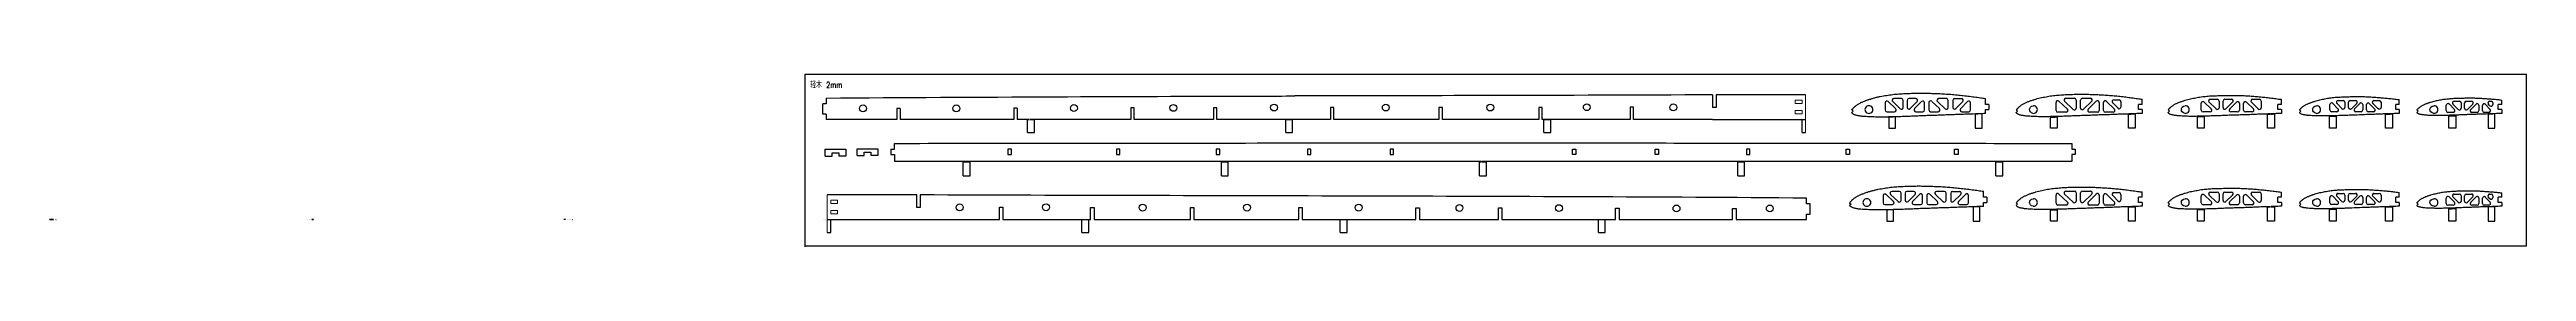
# Paper-space layout 'SW_Model_1' of a CAD drawing. Header units: millimetres. Extents: x -439 to 1000, y -1 to 100.
import ezdxf

# ---------------------------------------------------------------- set-up
doc = ezdxf.new("R2010")
doc.units = ezdxf.units.MM
doc.layers.add('SLD-0', color=7, linetype='Continuous')
doc.styles.add('SLDTEXTSTYLE0', font='TXT', dxfattribs={"width": 0.7, "bigfont": 'bigfont'})

# ---------------------------------------------------------------- blocks, each defined once
blk = doc.blocks.new('tail_第四块翼肋')
at = {"color": 7, "linetype": 'Continuous', "lineweight": 25}
for p, q in [((19.5, 14.5), (22.4, 11.4)), ((24.6, 11.5), (21.7, 14.6)), ((22.5, 16.2), (25.4, 16.2)), ((26.4, 15.2), (26.4, 12.2)), ((28.5, 12.2), (28.5, 15.2)), ((29.5, 16.2), (32.6, 16.2)), ((33.3, 14.5), (30.2, 11.4)), ((32, 11.4), (35.1, 14.5)), ((40.6, 14.5), (43.7, 11.4)), ((45.7, 11.4), (42.6, 14.5)), ((43.3, 16.2), (46.4, 16.2)), ((47.4, 15.2), (47.4, 12.2)), ((58, 13.9), (58, 16.7)), ((0, 10.7), (0.8, 9.9)), ((0.8, 9.9), (0, 9.2)), ((17.4, 0), (17.4, 6.9)), ((17.4, 6.9), (17.6, 6.9)), ((17.6, 6.9), (17.6, 7.2)), ((17.7, 10.7), (17.7, 13.8)), ((17.8, 7.2), (17.8, 7)), ((17.8, 7), (18.8, 7)), ((21.7, 9.7), (18.7, 9.7)), ((18.8, 7), (18.8, 7.2)), ((19, 7.3), (19, 7)), ((19, 7), (20, 7)), ((20, 7), (20, 7.3)), ((20.2, 7.3), (20.2, 7)), ((20.2, 7), (21.2, 7)), ((21.2, 7), (21.2, 7.3)), ((21.4, 7.3), (21.4, 0)), ((35.8, 9.7), (32.7, 9.7)), ((36.8, 13.8), (36.8, 10.7)), ((38.9, 10.7), (38.9, 13.8)), ((43, 9.7), (39.9, 9.7)), ((50.1, 0), (50.1, 8.3)), ((50.1, 8.3), (50.3, 8.3)), ((50.3, 8.3), (50.3, 8.4)), ((50.5, 8.4), (50.5, 8.3)), ((50.5, 8.3), (51.5, 8.3)), ((51.5, 8.3), (51.5, 8.4)), ((51.7, 8.4), (51.7, 8.3)), ((51.7, 8.3), (52.7, 8.3)), ((52.7, 8.3), (52.7, 8.5)), ((52.9, 8.5), (52.9, 8.4)), ((52.9, 8.4), (53.9, 8.4)), ((53.9, 8.4), (53.9, 8.5)), ((54.1, 8.5), (54.1, 0)), ((58, 13.9), (56, 13.9)), ((56, 10.9), (56, 13.9)), ((58, 10.9), (56, 10.9)), ((58, 10.9), (58, 8.7)), ((21.4, 0), (17.4, 0)), ((54.1, 0), (50.1, 0))]:
    blk.add_line(p, q, dxfattribs=at)
for centre, radius, start, end in [((18.7, 13.8), 1, 43.8767, 180), ((22.5, 15.2), 1, 90, 223.8767), ((25.4, 15.2), 1, 0, 90), ((29.5, 15.2), 1, 90, 180), ((32.6, 15.2), 1, 315, 90), ((35.8, 13.8), 1, 360, 135), ((39.9, 13.8), 1, 45, 180), ((43.3, 15.2), 1, 90, 225), ((46.4, 15.2), 1, 360, 90), ((10.1, 10.9), 2.2, 266.8637, 93.1363), ((18.7, 10.7), 1, 180, 270), ((21.7, 10.7), 1, 270, 43.8767), ((25.4, 12.2), 1, 223.8767, 0), ((29.5, 12.2), 1, 180, 315), ((32.7, 10.7), 1, 135, 270), ((35.8, 10.7), 1, 270, 0), ((39.9, 10.7), 1, 180, 270), ((43, 10.7), 1, 270, 45), ((46.4, 12.2), 1, 225, 0)]:
    blk.add_arc(centre, radius, start, end, dxfattribs=at)
for points, knots in [([(0, 10.7), (0.1, 10.7), (0.2, 10.9), (0.4, 11.1), (0.6, 11.4), (0.9, 11.7), (1.2, 11.9), (1.4, 12.2), (1.8, 12.5), (2.3, 12.9), (2.9, 13.3), (3.6, 13.7), (4.2, 14), (4.9, 14.3), (5.6, 14.6), (6.3, 14.9), (7, 15.1), (7.7, 15.4), (8.4, 15.6), (9.3, 15.9), (10.5, 16.3), (11.9, 16.6), (13.4, 16.9), (14.8, 17.2), (16.3, 17.5), (17.7, 17.7), (19.7, 18), (22.2, 18.2), (25.1, 18.3), (28.1, 18.4), (31.1, 18.5), (34, 18.5), (37, 18.5), (40, 18.4), (42.9, 18.2), (45.9, 18), (48.8, 17.7), (51.8, 17.5), (54.7, 17.1), (56.8, 16.9), (57.9, 16.7), (58, 16.7)], [0.4977977, 0.4977977, 0.4977977, 0.4977977, 0.4988977, 0.5008465, 0.5027953, 0.5047441, 0.506693, 0.5086418, 0.5105906, 0.5144882, 0.5183859, 0.5222835, 0.5261812, 0.5300788, 0.5339764, 0.5378741, 0.5417717, 0.5456693, 0.549567, 0.5534646, 0.5612599, 0.5690552, 0.5768504, 0.5846457, 0.592441, 0.6002363, 0.6080316, 0.6236221, 0.6392127, 0.6548032, 0.6703938, 0.6859843, 0.7015749, 0.7171654, 0.732756, 0.7483465, 0.7639371, 0.7795276, 0.7951182, 0.8107087, 0.8124831, 0.8124831, 0.8124831, 0.8124831]), ([(17.6, 7.2), (17.4, 7.2), (16.7, 7.2), (15.6, 7.2), (14.1, 7.2), (12.6, 7.2), (11.1, 7.2), (9.6, 7.2), (8.1, 7.3), (6.7, 7.4), (5.4, 7.5), (4.4, 7.6), (3.7, 7.7), (3, 7.8), (2.3, 7.9), (1.5, 8.1), (1, 8.3), (0.5, 8.6), (0.3, 8.9), (0.1, 9.1), (0, 9.2), (0, 9.2)], [0.39475681, 0.39475681, 0.39475681, 0.39475681, 0.39755909, 0.40535437, 0.41314965, 0.42094492, 0.4287402, 0.43653547, 0.44433075, 0.45212603, 0.4599213, 0.46381894, 0.46771658, 0.47161422, 0.47551186, 0.47940949, 0.48330713, 0.48525595, 0.48720477, 0.48915359, 0.48940849, 0.48940849, 0.48940849, 0.48940849]), ([(9.9, 8.7), (8.4, 8.7), (7.7, 10.2), (7.7, 11.7), (8.4, 13.1), (9.9, 13.1)], [0, 0, 0, 0, 0.5, 0.5, 1, 1, 1, 1]), ([(50.3, 8.4), (49.6, 8.4), (47.9, 8.3), (45.2, 8.2), (42.2, 8.1), (39.3, 8), (35.3, 7.8), (31.4, 7.7), (27.4, 7.5), (24.9, 7.4), (22.9, 7.4), (21.9, 7.3), (21.4, 7.3)], [0.2224343, 0.2224343, 0.2224343, 0.2224343, 0.2338583, 0.2494488, 0.2650394, 0.2806299, 0.2962205, 0.3274016, 0.3429922, 0.3585827, 0.366378, 0.3747742, 0.3747742, 0.3747742, 0.3747742])]:
    blk.add_open_spline(points, degree=3, knots=knots, dxfattribs=at)
for points in [[(9.9, 13.1), (9.9, 13.1), (9.9, 13.1), (10, 13.1)], [(10, 8.8), (9.9, 8.8), (9.9, 8.7), (9.9, 8.7)], [(18.8, 7.2), (18.4, 7.2), (18.1, 7.2), (17.8, 7.2)], [(20, 7.3), (19.6, 7.3), (19.3, 7.3), (19, 7.3)], [(21.2, 7.3), (20.8, 7.3), (20.5, 7.3), (20.2, 7.3)], [(51.5, 8.4), (51.2, 8.4), (50.9, 8.4), (50.5, 8.4)], [(52.7, 8.5), (52.4, 8.5), (52.1, 8.4), (51.7, 8.4)], [(53.9, 8.5), (53.6, 8.5), (53.3, 8.5), (52.9, 8.5)], [(58, 8.7), (56.7, 8.6), (55.4, 8.6), (54.1, 8.5)]]:
    blk.add_open_spline(points, degree=3, dxfattribs=at)
blk = doc.blocks.new('tail_第一块翼肋')
at = {"color": 7, "linetype": 'Continuous', "lineweight": 25}
for p, q in [((19.4, 14.9), (19.4, 10.7)), ((25.5, 11.5), (21.1, 15.7)), ((23.8, 15.6), (28.2, 11.4)), ((28.9, 17.3), (24.5, 17.3)), ((29.9, 12.1), (29.9, 16.3)), ((32.2, 16.3), (32.2, 12.2)), ((37.3, 17.3), (33.2, 17.3)), ((33.9, 11.5), (38, 15.6)), ((40.6, 15.6), (36.5, 11.5)), ((42.3, 10.7), (42.3, 14.9)), ((44.8, 15), (44.8, 10.7)), ((51, 11.5), (46.5, 15.7)), ((49.8, 15.6), (54.3, 11.3)), ((55, 17.3), (50.5, 17.3)), ((56, 12.1), (56, 16.3)), ((58.7, 16.3), (58.7, 12.2)), ((59.7, 17.3), (63.8, 17.3)), ((64.5, 15.6), (60.4, 11.5)), ((67.3, 15.6), (63.2, 11.4)), ((69, 10.7), (69, 14.9)), ((77.7, 13.9), (77.7, 17.4)), ((0, 10.7), (0.8, 9.9)), ((0.8, 9.9), (0, 9.2)), ((20.4, 9.7), (24.8, 9.7)), ((21.5, 6.5), (21.5, 0)), ((21.7, 6.5), (21.5, 6.5)), ((21.7, 6.6), (21.7, 6.5)), ((21.9, 6.5), (21.9, 6.6)), ((22.9, 6.5), (21.9, 6.5)), ((22.9, 6.6), (22.9, 6.5)), ((23.1, 6.5), (23.1, 6.6)), ((24.1, 6.5), (23.1, 6.5)), ((24.1, 6.6), (24.1, 6.5)), ((24.3, 6.6), (24.3, 6.6)), ((25.3, 6.6), (24.3, 6.6)), ((25.3, 6.7), (25.3, 6.6)), ((25.5, 0), (25.5, 6.7)), ((37.2, 9.7), (41.3, 9.7)), ((45.8, 9.7), (50.3, 9.7)), ((63.9, 9.7), (68, 9.7)), ((71.7, 8.3), (71.7, 0)), ((71.9, 8.3), (71.7, 8.3)), ((71.9, 8.4), (71.9, 8.3)), ((72.1, 8.3), (72.1, 8.4)), ((73.1, 8.3), (72.1, 8.3)), ((73.1, 8.4), (73.1, 8.3)), ((73.3, 8.3), (73.3, 8.4)), ((74.3, 8.4), (73.3, 8.3)), ((74.3, 8.5), (74.3, 8.4)), ((74.5, 8.4), (74.5, 8.5)), ((75.5, 8.4), (74.5, 8.4)), ((75.5, 8.5), (75.5, 8.4)), ((75.7, 0), (75.7, 8.5)), ((79.7, 13.9), (77.7, 13.9)), ((77.7, 10.9), (79.7, 10.9)), ((77.7, 8.6), (77.7, 10.9)), ((79.7, 13.9), (79.7, 10.9)), ((21.5, 0), (25.5, 0)), ((71.7, 0), (75.7, 0))]:
    blk.add_line(p, q, dxfattribs=at)
for centre, radius, start, end in [((20.4, 14.9), 1, 46.2691, 180), ((24.5, 16.3), 1, 90, 226.2691), ((28.9, 16.3), 1, 0, 90), ((33.2, 16.3), 1, 90, 180), ((37.3, 16.3), 1, 315, 90), ((41.3, 14.9), 1, 360, 135), ((45.8, 15), 1, 46.7545, 180), ((50.5, 16.3), 1, 90, 226.7545), ((55, 16.3), 1, 360, 90), ((59.7, 16.3), 1, 90, 180), ((63.8, 16.3), 1, 315.1194, 90), ((68, 14.9), 1, 0, 135.1194), ((9.9, 10.9), 2.2, 86.8637, 273.1363), ((10.1, 10.9), 2.2, 266.8637, 93.1363), ((20.4, 10.7), 1, 180, 270), ((24.8, 10.7), 1, 270, 46.2691), ((28.9, 12.1), 1, 226.2691, 0), ((33.2, 12.2), 1, 180, 315), ((37.2, 10.7), 1, 135, 270), ((41.3, 10.7), 1, 270, 0), ((45.8, 10.7), 1, 180, 270), ((50.3, 10.7), 1, 270, 46.7545), ((55, 12.1), 1, 226.7545, 0), ((59.7, 12.2), 1, 180, 315.1194), ((63.9, 10.7), 1, 135.1194, 270), ((68, 10.7), 1, 270, 0)]:
    blk.add_arc(centre, radius, start, end, dxfattribs=at)
for points, knots in [([(0, 10.7), (0.1, 10.8), (0.3, 11.1), (0.6, 11.4), (0.9, 11.7), (1.2, 12.1), (1.5, 12.4), (1.9, 12.7), (2.3, 13.1), (2.9, 13.6), (3.7, 14.1), (4.5, 14.5), (5.3, 15), (6.1, 15.3), (6.9, 15.7), (7.8, 16), (8.7, 16.4), (9.5, 16.7), (10.4, 16.9), (11.5, 17.3), (13, 17.7), (14.8, 18.2), (16.6, 18.6), (18.4, 18.9), (20.2, 19.2), (22, 19.5), (24.4, 19.8), (27.4, 20.1), (31.1, 20.3), (34.7, 20.4), (38.4, 20.5), (42, 20.5), (45.7, 20.4), (49.3, 20.3), (53, 20.1), (56.6, 19.9), (60.3, 19.6), (63.9, 19.2), (67.5, 18.8), (71.2, 18.3), (74.5, 17.9), (76.7, 17.5), (77.7, 17.4)], [0.497079, 0.497079, 0.497079, 0.497079, 0.4988977, 0.5008465, 0.5027953, 0.5047441, 0.506693, 0.5086418, 0.5105906, 0.5144882, 0.5183859, 0.5222835, 0.5261812, 0.5300788, 0.5339764, 0.5378741, 0.5417717, 0.5456693, 0.549567, 0.5534646, 0.5612599, 0.5690552, 0.5768504, 0.5846457, 0.592441, 0.6002363, 0.6080316, 0.6236221, 0.6392127, 0.6548032, 0.6703938, 0.6859843, 0.7015749, 0.7171654, 0.732756, 0.7483465, 0.7639371, 0.7795276, 0.7951182, 0.8107087, 0.8262993, 0.8389277, 0.8389277, 0.8389277, 0.8389277]), ([(21.7, 6.6), (21.5, 6.6), (20.7, 6.6), (19.3, 6.5), (17.4, 6.5), (15.6, 6.5), (13.8, 6.6), (12, 6.6), (10.1, 6.7), (8.3, 6.8), (6.8, 6.9), (5.6, 7), (4.7, 7.1), (3.8, 7.3), (2.9, 7.5), (2, 7.7), (1.3, 8), (0.8, 8.3), (0.4, 8.6), (0.2, 8.9), (0, 9.1), (0, 9.2)], [0.39484424, 0.39484424, 0.39484424, 0.39484424, 0.39755909, 0.40535437, 0.41314965, 0.42094492, 0.4287402, 0.43653547, 0.44433075, 0.45212603, 0.4599213, 0.46381894, 0.46771658, 0.47161422, 0.47551186, 0.47940949, 0.48330713, 0.48525595, 0.48720477, 0.48915359, 0.49012296, 0.49012296, 0.49012296, 0.49012296]), ([(71.9, 8.4), (70.2, 8.3), (67.2, 8.2), (63.1, 8.1), (59.4, 7.9), (55.8, 7.8), (52.1, 7.7), (48.5, 7.5), (44.8, 7.4), (41.2, 7.3), (37.5, 7.1), (34.5, 7), (32, 6.9), (30.2, 6.8), (28, 6.8), (26.5, 6.7), (25.5, 6.7)], [0.1806632, 0.1806632, 0.1806632, 0.1806632, 0.2026772, 0.2182677, 0.2338583, 0.2494488, 0.2650394, 0.2806299, 0.2962205, 0.3118111, 0.3274016, 0.3429922, 0.3507874, 0.3585827, 0.366378, 0.37863, 0.37863, 0.37863, 0.37863])]:
    blk.add_open_spline(points, degree=3, knots=knots, dxfattribs=at)
for points in [[(22.9, 6.6), (22.6, 6.6), (22.3, 6.6), (21.9, 6.6)], [(24.1, 6.6), (23.8, 6.6), (23.5, 6.6), (23.1, 6.6)], [(25.3, 6.7), (25, 6.7), (24.7, 6.7), (24.3, 6.6)], [(73.1, 8.4), (72.8, 8.4), (72.4, 8.4), (72.1, 8.4)], [(74.3, 8.5), (74, 8.5), (73.6, 8.4), (73.3, 8.4)], [(75.5, 8.5), (75.2, 8.5), (74.8, 8.5), (74.5, 8.5)], [(77.7, 8.6), (77, 8.6), (76.4, 8.5), (75.7, 8.5)]]:
    blk.add_open_spline(points, degree=3, dxfattribs=at)
blk = doc.blocks.new('tail_第二块翼肋')
at = {"color": 7, "linetype": 'Continuous', "lineweight": 25}
for p, q in [((23.1, 10.4), (23.1, 15.1)), ((24.8, 15.8), (29.8, 11.1)), ((33.1, 11), (28.1, 15.8)), ((28.8, 17.5), (33.8, 17.5)), ((34.8, 16.5), (34.8, 11.7)), ((37.4, 11.8), (37.4, 16.5)), ((38.4, 17.5), (43.1, 17.5)), ((43.8, 15.8), (39.1, 11.1)), ((41.8, 11.1), (46.5, 15.8)), ((48.2, 15.1), (48.2, 10.4)), ((50.7, 10.4), (50.7, 15)), ((52.4, 15.7), (57, 11.1)), ((59.1, 11.7), (56, 14.9)), ((56.7, 16.6), (59.8, 16.6)), ((60.8, 15.6), (60.8, 12.4)), ((73.1, 13.9), (73.1, 17)), ((0, 10.7), (0.8, 9.9)), ((0.8, 9.9), (0, 9.2)), ((19.8, 0), (19.8, 6.5)), ((19.8, 6.5), (20, 6.5)), ((20, 6.5), (20, 6.8)), ((20.2, 6.8), (20.2, 6.5)), ((20.2, 6.5), (21.2, 6.5)), ((21.2, 6.5), (21.2, 6.8)), ((21.4, 6.8), (21.4, 6.5)), ((21.4, 6.5), (22.4, 6.5)), ((22.4, 6.5), (22.4, 6.8)), ((22.6, 6.8), (22.6, 6.5)), ((22.6, 6.5), (23.6, 6.6)), ((23.6, 6.6), (23.6, 6.9)), ((23.8, 6.9), (23.8, 0)), ((29.1, 9.4), (24.1, 9.4)), ((47.2, 9.4), (42.5, 9.4)), ((56.3, 9.4), (51.7, 9.4)), ((65.1, 0), (65.1, 8.3)), ((65.1, 8.3), (65.3, 8.3)), ((65.3, 8.3), (65.3, 8.4)), ((65.5, 8.4), (65.5, 8.3)), ((65.5, 8.3), (66.5, 8.3)), ((66.5, 8.3), (66.5, 8.4)), ((66.7, 8.4), (66.7, 8.3)), ((66.7, 8.3), (67.7, 8.4)), ((67.7, 8.4), (67.7, 8.5)), ((67.9, 8.5), (67.9, 8.4)), ((67.9, 8.4), (68.9, 8.4)), ((68.9, 8.4), (68.9, 8.5)), ((69.1, 8.5), (69.1, 0)), ((73.1, 13.9), (71.1, 13.9)), ((71.1, 10.9), (71.1, 13.9)), ((73.1, 10.9), (71.1, 10.9)), ((73.1, 10.9), (73.1, 8.7)), ((23.8, 0), (19.8, 0)), ((69.1, 0), (65.1, 0))]:
    blk.add_line(p, q, dxfattribs=at)
for centre, radius, start, end in [((24.1, 15.1), 1, 46.0122, 180), ((28.8, 16.5), 1, 90, 226.0122), ((33.8, 16.5), 1, 360, 90), ((38.4, 16.5), 1, 90, 180), ((43.1, 16.5), 1, 315, 90), ((47.2, 15.1), 1, 360, 135), ((51.7, 15), 1, 44.6967, 180), ((56.7, 15.6), 1, 90, 224.6967), ((59.8, 15.6), 1, 0, 90), ((10.1, 10.9), 2.2, 266.8637, 93.1363), ((24.1, 10.4), 1, 180, 270), ((29.1, 10.4), 1, 270, 46.0122), ((33.8, 11.7), 1, 226.0122, 0), ((38.4, 11.8), 1, 180, 315), ((42.5, 10.4), 1, 135, 270), ((47.2, 10.4), 1, 270, 0), ((51.7, 10.4), 1, 180, 270), ((56.3, 10.4), 1, 270, 44.6967), ((59.8, 12.4), 1, 224.6967, 0)]:
    blk.add_arc(centre, radius, start, end, dxfattribs=at)
for points, knots in [([(0, 10.7), (0.1, 10.8), (0.3, 11), (0.5, 11.3), (0.8, 11.6), (1.1, 11.9), (1.4, 12.2), (1.7, 12.5), (2.2, 12.9), (2.7, 13.4), (3.4, 13.8), (4.2, 14.3), (5, 14.7), (5.7, 15), (6.5, 15.4), (7.3, 15.7), (8.1, 16), (8.9, 16.3), (9.8, 16.5), (10.9, 16.9), (12.2, 17.3), (13.9, 17.7), (15.6, 18.1), (17.3, 18.4), (19, 18.7), (20.7, 19), (23, 19.2), (25.8, 19.5), (29.3, 19.7), (32.7, 19.8), (36.1, 19.9), (39.6, 19.9), (43, 19.8), (46.5, 19.7), (49.9, 19.5), (53.3, 19.3), (56.8, 19), (60.2, 18.7), (63.6, 18.3), (67, 17.8), (70.2, 17.4), (72.2, 17.1), (73.1, 17)], [0.497269, 0.497269, 0.497269, 0.497269, 0.4988977, 0.5008465, 0.5027953, 0.5047441, 0.506693, 0.5086418, 0.5105906, 0.5144882, 0.5183859, 0.5222835, 0.5261812, 0.5300788, 0.5339764, 0.5378741, 0.5417717, 0.5456693, 0.549567, 0.5534646, 0.5612599, 0.5690552, 0.5768504, 0.5846457, 0.592441, 0.6002363, 0.6080316, 0.6236221, 0.6392127, 0.6548032, 0.6703938, 0.6859843, 0.7015749, 0.7171654, 0.732756, 0.7483465, 0.7639371, 0.7795276, 0.7951182, 0.8107087, 0.8262993, 0.8383239, 0.8383239, 0.8383239, 0.8383239]), ([(20, 6.8), (20, 6.8), (19.3, 6.8), (18.1, 6.7), (16.4, 6.7), (14.7, 6.7), (13, 6.8), (11.2, 6.8), (9.5, 6.9), (7.8, 7), (6.4, 7.1), (5.2, 7.2), (4.4, 7.3), (3.5, 7.5), (2.7, 7.6), (1.8, 7.8), (1.2, 8.1), (0.7, 8.4), (0.4, 8.7), (0.1, 8.9), (0, 9.1), (0, 9.2)], [0.39678244, 0.39678244, 0.39678244, 0.39678244, 0.39755909, 0.40535437, 0.41314965, 0.42094492, 0.4287402, 0.43653547, 0.44433075, 0.45212603, 0.4599213, 0.46381894, 0.46771658, 0.47161422, 0.47551186, 0.47940949, 0.48330713, 0.48525595, 0.48720477, 0.48915359, 0.48993365, 0.48993365, 0.48993365, 0.48993365]), ([(9.9, 8.7), (8.4, 8.7), (7.7, 10.2), (7.7, 11.7), (8.4, 13.1), (9.9, 13.1)], [0, 0, 0, 0, 0.5, 0.5, 1, 1, 1, 1]), ([(65.3, 8.4), (64.5, 8.3), (62.5, 8.3), (59.4, 8.2), (56, 8), (52.5, 7.9), (49.1, 7.8), (45.7, 7.7), (42.2, 7.5), (38.8, 7.4), (35.3, 7.3), (31.9, 7.2), (29, 7), (26.7, 7), (25.2, 6.9), (24.2, 6.9), (23.8, 6.9)], [0.1917598, 0.1917598, 0.1917598, 0.1917598, 0.2026772, 0.2182677, 0.2338583, 0.2494488, 0.2650394, 0.2806299, 0.2962205, 0.3118111, 0.3274016, 0.3429922, 0.3585827, 0.366378, 0.3741733, 0.3795773, 0.3795773, 0.3795773, 0.3795773])]:
    blk.add_open_spline(points, degree=3, knots=knots, dxfattribs=at)
for points in [[(9.9, 13.1), (9.9, 13.1), (10, 13.1), (10, 13.1)], [(10, 8.8), (10, 8.8), (9.9, 8.7), (9.9, 8.7)], [(21.2, 6.8), (20.9, 6.8), (20.6, 6.8), (20.2, 6.8)], [(22.4, 6.8), (22.1, 6.8), (21.8, 6.8), (21.4, 6.8)], [(23.6, 6.9), (23.3, 6.8), (23, 6.8), (22.6, 6.8)], [(66.5, 8.4), (66.1, 8.4), (65.8, 8.4), (65.5, 8.4)], [(67.7, 8.5), (67.3, 8.5), (67, 8.4), (66.7, 8.4)], [(68.9, 8.5), (68.5, 8.5), (68.2, 8.5), (67.9, 8.5)], [(73.1, 8.7), (71.7, 8.6), (70.4, 8.6), (69.1, 8.5)]]:
    blk.add_open_spline(points, degree=3, dxfattribs=at)
blk = doc.blocks.new('tail_第三块翼肋')
at = {"color": 7, "linetype": 'Continuous', "lineweight": 25}
for p, q in [((19.3, 10.6), (19.3, 14.6)), ((21, 15.3), (25.1, 11.4)), ((27.9, 11.3), (23.8, 15.2)), ((24.5, 16.9), (28.6, 16.9)), ((29.6, 15.9), (29.6, 12)), ((31.9, 12.1), (31.9, 15.9)), ((32.9, 16.9), (36.8, 16.9)), ((37.5, 15.2), (33.6, 11.4)), ((35.8, 11.4), (39.7, 15.2)), ((41.4, 14.5), (41.4, 10.6)), ((43.9, 10.6), (43.9, 14.5)), ((45.6, 15.3), (49.6, 11.3)), ((52.4, 11.3), (48.4, 15.2)), ((49.1, 16.9), (53.1, 16.9)), ((54.1, 15.9), (54.1, 12)), ((65.8, 13.9), (65.8, 16.8)), ((0, 10.7), (0.8, 9.9)), ((0.8, 9.9), (0, 9.2)), ((17, 0), (17, 6.7)), ((17, 6.7), (17.2, 6.7)), ((21, 0), (17, 0)), ((17.2, 6.7), (17.2, 7)), ((17.4, 7), (17.4, 6.7)), ((17.4, 6.7), (18.4, 6.8)), ((18.4, 6.8), (18.4, 7)), ((18.6, 7), (18.6, 6.8)), ((18.6, 6.8), (19.6, 6.8)), ((19.6, 6.8), (19.6, 7)), ((19.8, 7), (19.8, 6.8)), ((19.8, 6.8), (20.8, 6.8)), ((24.4, 9.6), (20.3, 9.6)), ((20.8, 6.8), (20.8, 7)), ((21, 7), (21, 0)), ((40.4, 9.6), (36.5, 9.6)), ((48.9, 9.6), (44.9, 9.6)), ((57.8, 0), (57.8, 8.2)), ((57.8, 8.2), (58, 8.2)), ((61.8, 0), (57.8, 0)), ((58, 8.2), (58, 8.4)), ((58.2, 8.4), (58.2, 8.2)), ((58.2, 8.2), (59.2, 8.3)), ((59.2, 8.3), (59.2, 8.4)), ((59.4, 8.4), (59.4, 8.3)), ((59.4, 8.3), (60.4, 8.3)), ((60.4, 8.3), (60.4, 8.5)), ((60.6, 8.5), (60.6, 8.3)), ((60.6, 8.3), (61.6, 8.4)), ((61.6, 8.4), (61.6, 8.5)), ((61.8, 8.5), (61.8, 0)), ((65.8, 13.9), (63.8, 13.9)), ((63.8, 10.9), (63.8, 13.9)), ((65.8, 10.9), (63.8, 10.9)), ((65.8, 10.9), (65.8, 8.7))]:
    blk.add_line(p, q, dxfattribs=at)
for centre, radius, start, end in [((20.3, 14.6), 1, 46.0728, 180), ((24.5, 15.9), 1, 90, 226.0728), ((28.6, 15.9), 1, 0, 90), ((32.9, 15.9), 1, 90, 180), ((36.8, 15.9), 1, 315, 90), ((40.4, 14.5), 1, 0, 135), ((44.9, 14.5), 1, 45.5177, 180), ((49.1, 15.9), 1, 90, 225.5177), ((53.1, 15.9), 1, 0, 90), ((10.1, 10.9), 2.2, 266.8637, 93.1363), ((20.3, 10.6), 1, 180, 270), ((24.4, 10.6), 1, 270, 46.0728), ((28.6, 12), 1, 226.0728, 0), ((32.9, 12.1), 1, 180, 315), ((36.5, 10.6), 1, 135, 270), ((40.4, 10.6), 1, 270, 0), ((44.9, 10.6), 1, 180, 270), ((48.9, 10.6), 1, 270, 45.5177), ((53.1, 12), 1, 225.5177, 0)]:
    blk.add_arc(centre, radius, start, end, dxfattribs=at)
for points, knots in [([(0, 10.7), (0.1, 10.8), (0.2, 11), (0.5, 11.2), (0.7, 11.5), (1, 11.8), (1.3, 12.1), (1.6, 12.4), (2, 12.7), (2.5, 13.1), (3.2, 13.6), (3.9, 14), (4.6, 14.4), (5.3, 14.7), (6.1, 15), (6.8, 15.3), (7.6, 15.6), (8.3, 15.8), (9.1, 16.1), (10.1, 16.4), (11.4, 16.8), (13, 17.2), (14.5, 17.5), (16.1, 17.8), (17.7, 18.1), (19.3, 18.4), (21.4, 18.6), (24.1, 18.9), (27.3, 19), (30.5, 19.1), (33.7, 19.2), (36.9, 19.2), (40.1, 19.2), (43.3, 19.1), (46.6, 18.9), (49.8, 18.7), (53, 18.4), (56.2, 18.1), (59.4, 17.7), (62.5, 17.3), (64.7, 17), (65.8, 16.9), (65.8, 16.8)], [0.4975037, 0.4975037, 0.4975037, 0.4975037, 0.4988977, 0.5008465, 0.5027953, 0.5047441, 0.506693, 0.5086418, 0.5105906, 0.5144882, 0.5183859, 0.5222835, 0.5261812, 0.5300788, 0.5339764, 0.5378741, 0.5417717, 0.5456693, 0.549567, 0.5534646, 0.5612599, 0.5690552, 0.5768504, 0.5846457, 0.592441, 0.6002363, 0.6080316, 0.6236221, 0.6392127, 0.6548032, 0.6703938, 0.6859843, 0.7015749, 0.7171654, 0.732756, 0.7483465, 0.7639371, 0.7795276, 0.7951182, 0.8107087, 0.8262993, 0.8268719, 0.8268719, 0.8268719, 0.8268719]), ([(17.2, 7), (17.1, 7), (16.5, 7), (15.3, 6.9), (13.7, 6.9), (12.1, 7), (10.5, 7), (8.9, 7.1), (7.3, 7.2), (5.9, 7.2), (4.9, 7.4), (4.1, 7.5), (3.3, 7.6), (2.5, 7.8), (1.7, 8), (1.1, 8.2), (0.6, 8.5), (0.3, 8.8), (0.1, 9), (0, 9.1), (0, 9.2)], [0.40393916, 0.40393916, 0.40393916, 0.40393916, 0.40535437, 0.41314965, 0.42094492, 0.4287402, 0.43653547, 0.44433075, 0.45212603, 0.4599213, 0.46381894, 0.46771658, 0.47161422, 0.47551186, 0.47940949, 0.48330713, 0.48525595, 0.48720477, 0.48915359, 0.48970027, 0.48970027, 0.48970027, 0.48970027]), ([(9.9, 8.7), (8.4, 8.7), (7.7, 10.2), (7.7, 11.7), (8.4, 13.1), (9.9, 13.1)], [0, 0, 0, 0, 0.5, 0.5, 1, 1, 1, 1]), ([(58, 8.4), (57.1, 8.3), (55.2, 8.3), (52.2, 8.2), (49, 8), (45.8, 7.9), (42.6, 7.8), (39.4, 7.7), (36.2, 7.6), (33, 7.5), (29.7, 7.3), (27.1, 7.2), (24.9, 7.2), (23.3, 7.1), (22, 7.1), (21.2, 7), (21, 7)], [0.2058648, 0.2058648, 0.2058648, 0.2058648, 0.2182677, 0.2338583, 0.2494488, 0.2650394, 0.2806299, 0.2962205, 0.3118111, 0.3274016, 0.3429922, 0.3585827, 0.366378, 0.3741733, 0.3819685, 0.3855064, 0.3855064, 0.3855064, 0.3855064])]:
    blk.add_open_spline(points, degree=3, knots=knots, dxfattribs=at)
for points in [[(9.9, 13.1), (9.9, 13.1), (10, 13.1), (10, 13.1)], [(10, 8.8), (10, 8.8), (9.9, 8.7), (9.9, 8.7)], [(18.4, 7), (18.1, 7), (17.7, 7), (17.4, 7)], [(19.6, 7), (19.3, 7), (18.9, 7), (18.6, 7)], [(20.8, 7), (20.5, 7), (20.1, 7), (19.8, 7)], [(59.2, 8.4), (58.9, 8.4), (58.5, 8.4), (58.2, 8.4)], [(60.4, 8.5), (60.1, 8.5), (59.7, 8.4), (59.4, 8.4)], [(61.6, 8.5), (61.3, 8.5), (60.9, 8.5), (60.6, 8.5)], [(65.8, 8.7), (64.5, 8.6), (63.1, 8.6), (61.8, 8.5)]]:
    blk.add_open_spline(points, degree=3, dxfattribs=at)
blk = doc.blocks.new('块2')
at = {"layer": 'SLD-0'}
for p, q in [((31.3, 45.2), (31.3, 49.2)), ((31.3, 49.2), (43.3, 49.2)), ((31.3, 45.2), (35.3, 45.2)), ((35.3, 45.2), (35.3, 47.2)), ((35.3, 47.2), (39.3, 47.2)), ((39.3, 47.2), (39.3, 45.2)), ((43.3, 45.2), (39.3, 45.2)), ((43.3, 49.2), (43.3, 45.2))]:
    blk.add_line(p, q, dxfattribs=at)
blk = doc.blocks.new('main_wing_第二横梁左')
at = {"color": 7, "linetype": 'Continuous', "lineweight": 25}
for p, q in [((2, 16.7), (0, 16.7)), ((0, 10.7), (0, 16.7)), ((2, 20.1), (2, 16.7)), ((179, 14.4), (179, 7.7)), ((181, 14.4), (179, 14.4)), ((181, 7.7), (181, 14.4)), ((227, 14.5), (227, 7.7)), ((229, 14.5), (227, 14.5)), ((229, 7.7), (229, 14.5)), ((295, 14.6), (295, 7.7)), ((297, 14.6), (295, 14.6)), ((297, 7.7), (297, 14.6)), ((358, 14.6), (358, 7.7)), ((360, 14.6), (358, 14.6)), ((360, 7.7), (360, 14.6)), ((416, 14.7), (416, 7.7)), ((418, 14.7), (416, 14.7)), ((418, 7.7), (418, 14.7)), ((469, 14.8), (469, 7.7)), ((471, 14.8), (469, 14.8)), ((471, 7.7), (471, 14.8)), ((517, 22), (517, 14.7)), ((519, 14.7), (517, 14.7)), ((571, 22), (519, 22)), ((519, 22), (519, 14.7)), ((2, 10.7), (0, 10.7)), ((2, 10.7), (2, 7.7)), ((43, 14.1), (43, 7.7)), ((45, 14.1), (43, 14.1)), ((45, 14.1), (45, 7.7)), ((111, 14.3), (111, 7.7)), ((113, 14.3), (111, 14.3)), ((113, 14.3), (113, 7.7)), ((119, 0), (119, 7.7)), ((119, 0), (123, 0)), ((119.2, 7.7), (119.2, 7.6)), ((119.2, 7.6), (120.2, 7.6)), ((120.2, 7.6), (120.2, 7.7)), ((120.4, 7.7), (120.4, 7.6)), ((120.4, 7.6), (121.4, 7.6)), ((121.4, 7.6), (121.4, 7.7)), ((121.6, 7.7), (121.6, 7.6)), ((121.6, 7.6), (122.6, 7.6)), ((122.6, 7.6), (122.6, 7.7)), ((122.8, 7.7), (122.8, 7.6)), ((122.8, 7.6), (123, 7.6)), ((123, 0), (123, 7.6)), ((269, 0), (269, 7.7)), ((269, 0), (273, 0)), ((269.2, 7.7), (269.2, 7.6)), ((269.2, 7.6), (270.2, 7.6)), ((270.2, 7.6), (270.2, 7.7)), ((270.4, 7.7), (270.4, 7.6)), ((270.4, 7.6), (271.4, 7.6)), ((271.4, 7.6), (271.4, 7.7)), ((271.6, 7.7), (271.6, 7.6)), ((271.6, 7.6), (272.6, 7.6)), ((272.6, 7.6), (272.6, 7.7)), ((272.8, 7.7), (272.8, 7.6)), ((272.8, 7.6), (273, 7.6)), ((273, 0), (273, 7.6)), ((419, 0), (419, 7.7)), ((419.2, 7.7), (419.2, 7.6)), ((419.2, 7.6), (420.2, 7.6)), ((420.2, 7.6), (420.2, 7.7)), ((420.4, 7.7), (420.4, 7.6)), ((420.4, 7.6), (421.4, 7.6)), ((421.4, 7.6), (421.4, 7.7)), ((421.6, 7.7), (421.6, 7.6)), ((421.6, 7.6), (422.6, 7.6)), ((422.6, 7.6), (422.6, 7.7)), ((422.8, 7.7), (422.8, 7.6)), ((422.8, 7.6), (423, 7.6)), ((423, 0), (423, 7.6)), ((517, 7.7), (569, 7.7)), ((569, 0), (569, 7.7)), ((569, 0), (571, 0)), ((569.2, 7.7), (569.2, 7.6)), ((569.2, 7.7), (570.2, 7.7)), ((569.2, 7.6), (570.2, 7.6)), ((570.2, 7.6), (570.2, 7.7)), ((570.4, 7.7), (570.4, 7.6)), ((570.4, 7.7), (571, 7.7)), ((570.4, 7.6), (571, 7.6)), ((419, 0), (423, 0))]:
    blk.add_line(p, q, dxfattribs=at)
at = {"color": 7, "linetype": 'Continuous', "lineweight": 18}
for p, q in [((569, 19), (565, 19)), ((565, 19), (565, 17)), ((569, 17), (565, 17)), ((569, 19), (569, 17)), ((571, 22), (571, 0)), ((569, 12.9), (565, 12.9)), ((565, 12.9), (565, 10.9)), ((565, 10.9), (569, 10.9)), ((569, 10.9), (569, 12.9))]:
    blk.add_line(p, q, dxfattribs=at)
at = {"color": 7, "linetype": 'Continuous', "lineweight": 25}
for centre in [(23.4, 14.1), (77.6, 14.1), (145.9, 14.3), (203.7, 14.4), (262.2, 14.6), (327.1, 14.6), (387.8, 14.6), (443.9, 14.8), (494.1, 14.7)]:
    blk.add_circle(centre, 2, dxfattribs=at)
for points, knots in [([(2, 20.1), (46.3, 20.5), (90.6, 20.7), (134.8, 20.9), (174.6, 21.1), (214.5, 21.2), (254.3, 21.3)], [0.0020001, 0.0020001, 0.0020001, 0.0020001, 0.1348402, 0.1348402, 0.1348402, 0.2542678, 0.2542678, 0.2542678, 0.2542678]), ([(517, 22), (474.1, 21.8), (393.2, 21.6), (312.3, 21.4), (274.3, 21.4)], [0, 0, 0, 0, 0.25, 0.4713061, 0.4713061, 0.4713061, 0.4713061])]:
    blk.add_open_spline(points, degree=3, knots=knots, dxfattribs=at)
for points in [[(254.3, 21.3), (260.9, 21.3), (267.6, 21.3), (274.3, 21.4)], [(43, 7.7), (29.3, 7.7), (15.7, 7.7), (2, 7.7)], [(111, 7.7), (89, 7.7), (67, 7.7), (45, 7.7)], [(119, 7.7), (117, 7.7), (115, 7.7), (113, 7.7)], [(120.2, 7.7), (119.9, 7.7), (119.5, 7.7), (119.2, 7.7)], [(121.4, 7.7), (121.1, 7.7), (120.7, 7.7), (120.4, 7.7)], [(122.6, 7.7), (122.3, 7.7), (121.9, 7.7), (121.6, 7.7)], [(179, 7.7), (160.3, 7.7), (141.5, 7.7), (122.8, 7.7)], [(227, 7.7), (211.7, 7.7), (196.3, 7.7), (181, 7.7)], [(269, 7.7), (255.7, 7.7), (242.3, 7.7), (229, 7.7)], [(270.2, 7.7), (269.9, 7.7), (269.5, 7.7), (269.2, 7.7)], [(271.4, 7.7), (271.1, 7.7), (270.7, 7.7), (270.4, 7.7)], [(272.6, 7.7), (272.3, 7.7), (271.9, 7.7), (271.6, 7.7)], [(295, 7.7), (287.6, 7.7), (280.2, 7.7), (272.8, 7.7)], [(358, 7.7), (337.7, 7.7), (317.3, 7.7), (297, 7.7)], [(416, 7.7), (397.3, 7.7), (378.7, 7.7), (360, 7.7)], [(419, 7.7), (418.7, 7.7), (418.3, 7.7), (418, 7.7)], [(420.2, 7.7), (419.9, 7.7), (419.5, 7.7), (419.2, 7.7)], [(421.4, 7.7), (421.1, 7.7), (420.7, 7.7), (420.4, 7.7)], [(422.6, 7.7), (422.3, 7.7), (421.9, 7.7), (421.6, 7.7)], [(469, 7.7), (453.6, 7.7), (438.2, 7.7), (422.8, 7.7)], [(517, 7.7), (501.7, 7.7), (486.3, 7.7), (471, 7.7)]]:
    blk.add_open_spline(points, degree=3, dxfattribs=at)
blk = doc.blocks.new('襟翼前龙骨挡板')
at = {"color": 7, "linetype": 'Continuous', "lineweight": 25}
for p, q in [((0, 15.5), (2, 15.5)), ((0, 15.5), (0, 12.5)), ((2, 15.5), (2, 18.9)), ((70, 15.5), (68, 15.5)), ((68, 15.5), (68, 12.5)), ((70, 12.5), (70, 15.5)), ((133, 15.5), (131, 15.5)), ((131, 15.5), (131, 12.5)), ((133, 12.5), (133, 15.5)), ((191, 15.5), (189, 15.5)), ((189, 15.5), (189, 12.5)), ((191, 12.5), (191, 15.5)), ((244, 15.5), (242, 15.5)), ((242, 15.5), (242, 12.5)), ((244, 12.5), (244, 15.5)), ((292, 15.5), (290, 15.5)), ((290, 15.5), (290, 12.5)), ((292, 19.3), (396, 19.3)), ((292, 12.5), (292, 15.5)), ((396, 15.5), (398, 15.5)), ((396, 12.5), (396, 15.5)), ((398, 15.5), (398, 12.5)), ((444, 12.5), (444, 15.5)), ((444, 15.5), (446, 15.5)), ((446, 15.5), (446, 12.5)), ((499, 15.5), (497, 15.5)), ((497, 15.5), (497, 12.5)), ((499, 12.5), (499, 15.5)), ((555, 12.5), (555, 15.5)), ((555, 15.5), (557, 15.5)), ((557, 15.5), (557, 12.5)), ((618, 12.5), (618, 15.5)), ((618, 15.5), (620, 15.5)), ((620, 15.5), (620, 12.5)), ((686, 18.9), (686, 15.5)), ((686, 15.5), (688, 15.5)), ((688, 15.5), (688, 12.5)), ((0, 12.5), (2, 12.5)), ((2, 12.5), (2, 8.3)), ((42, 0), (42, 8.3)), ((42, 0), (46, 0)), ((42.2, 8.3), (42.2, 8.1)), ((42.2, 8.1), (43.2, 8.1)), ((43.2, 8.1), (43.2, 8.3)), ((43.4, 8.3), (43.4, 8.1)), ((43.4, 8.1), (44.4, 8.1)), ((44.4, 8.1), (44.4, 8.3)), ((44.6, 8.3), (44.6, 8.1)), ((44.6, 8.1), (45.6, 8.1)), ((45.6, 8.1), (45.6, 8.3)), ((45.8, 8.3), (45.8, 8.1)), ((45.8, 8.1), (46, 8.1)), ((46, 0), (46, 8.1)), ((68, 12.5), (70, 12.5)), ((131, 12.5), (133, 12.5)), ((189, 12.5), (191, 12.5)), ((192, 0), (192, 8.3)), ((192, 0), (196, 0)), ((192.2, 8.3), (192.2, 8.1)), ((192.2, 8.1), (193.2, 8.1)), ((193.2, 8.1), (193.2, 8.3)), ((193.4, 8.3), (193.4, 8.1)), ((193.4, 8.1), (194.4, 8.1)), ((194.4, 8.1), (194.4, 8.3)), ((194.6, 8.3), (194.6, 8.1)), ((194.6, 8.1), (195.6, 8.1)), ((195.6, 8.1), (195.6, 8.3)), ((195.8, 8.3), (195.8, 8.1)), ((195.8, 8.1), (196, 8.1)), ((196, 0), (196, 8.1)), ((242, 12.5), (244, 12.5)), ((290, 12.5), (292, 12.5)), ((342, 8.3), (292, 8.3)), ((342, 0), (342, 8.3)), ((342, 0), (346, 0)), ((342.2, 8.3), (342.2, 8.1)), ((343.2, 8.3), (342.2, 8.3)), ((342.2, 8.1), (343.2, 8.1)), ((343.2, 8.1), (343.2, 8.3)), ((343.4, 8.3), (343.4, 8.1)), ((344.4, 8.3), (343.4, 8.3)), ((343.4, 8.1), (344.4, 8.1)), ((344.4, 8.1), (344.4, 8.3)), ((344.6, 8.3), (344.6, 8.1)), ((345.6, 8.3), (344.6, 8.3)), ((344.6, 8.1), (345.6, 8.1)), ((345.6, 8.1), (345.6, 8.3)), ((345.8, 8.3), (345.8, 8.1)), ((396, 8.3), (345.8, 8.3)), ((345.8, 8.1), (346, 8.1)), ((346, 0), (346, 8.1)), ((398, 12.5), (396, 12.5)), ((446, 12.5), (444, 12.5)), ((492, 0), (492, 8.3)), ((492, 0), (496, 0)), ((492.2, 8.3), (492.2, 8.1)), ((492.2, 8.1), (493.2, 8.1)), ((493.2, 8.1), (493.2, 8.3)), ((493.4, 8.3), (493.4, 8.1)), ((493.4, 8.1), (494.4, 8.1)), ((494.4, 8.1), (494.4, 8.3)), ((494.6, 8.3), (494.6, 8.1)), ((494.6, 8.1), (495.6, 8.1)), ((495.6, 8.1), (495.6, 8.3)), ((495.8, 8.3), (495.8, 8.1)), ((495.8, 8.1), (496, 8.1)), ((496, 0), (496, 8.1)), ((497, 12.5), (499, 12.5)), ((557, 12.5), (555, 12.5)), ((620, 12.5), (618, 12.5)), ((642, 0), (642, 8.3)), ((642, 0), (646, 0)), ((642.2, 8.3), (642.2, 8.1)), ((642.2, 8.1), (643.2, 8.1)), ((643.2, 8.1), (643.2, 8.3)), ((643.4, 8.3), (643.4, 8.1)), ((643.4, 8.1), (644.4, 8.1)), ((644.4, 8.1), (644.4, 8.3)), ((644.6, 8.3), (644.6, 8.1)), ((644.6, 8.1), (645.6, 8.1)), ((645.6, 8.1), (645.6, 8.3)), ((645.8, 8.3), (645.8, 8.1)), ((645.8, 8.1), (646, 8.1)), ((646, 0), (646, 8.1)), ((686, 12.5), (686, 8.3)), ((688, 12.5), (686, 12.5))]:
    blk.add_line(p, q, dxfattribs=at)
for points, knots in [([(2, 18.9), (28.2, 19), (54.4, 19), (151, 19.1), (221.5, 19.1), (292, 19.3)], [0.002, 0.002, 0.002, 0.002, 0.0805321, 0.0805321, 0.2920002, 0.2920002, 0.2920002, 0.2920002]), ([(192, 8.3), (160.5, 8.3), (111.8, 8.3), (63.1, 8.3), (45.8, 8.3)], [0.0999806, 0.0999806, 0.0999806, 0.0999806, 0.1944848, 0.2461806, 0.2461806, 0.2461806, 0.2461806]), ([(492, 8.3), (484.2, 8.3), (452.2, 8.3), (420.2, 8.3), (396, 8.3)], [0.4923613, 0.4923613, 0.4923613, 0.4923613, 0.5520607, 0.736081, 0.736081, 0.736081, 0.736081]), ([(642, 8.3), (632.5, 8.3), (598.8, 8.3), (550.1, 8.3), (510.9, 8.3), (495.8, 8.3)], [0.111635, 0.111635, 0.111635, 0.111635, 0.1840202, 0.3680405, 0.4827162, 0.4827162, 0.4827162, 0.4827162])]:
    blk.add_open_spline(points, degree=3, knots=knots, dxfattribs=at)
for points in [[(396, 19.3), (420.2, 19.2), (468.5, 19.1), (541, 19.1), (613.5, 19), (661.8, 18.9), (686, 18.9)], [(42, 8.3), (28.7, 8.3), (15.3, 8.3), (2, 8.3)], [(43.2, 8.3), (42.9, 8.3), (42.6, 8.3), (42.2, 8.3)], [(44.4, 8.3), (44.1, 8.3), (43.8, 8.3), (43.4, 8.3)], [(45.6, 8.3), (45.3, 8.3), (45, 8.3), (44.6, 8.3)], [(193.2, 8.3), (192.9, 8.3), (192.6, 8.3), (192.2, 8.3)], [(194.4, 8.3), (194.1, 8.3), (193.8, 8.3), (193.4, 8.3)], [(195.6, 8.3), (195.3, 8.3), (195, 8.3), (194.6, 8.3)], [(292, 8.3), (259.9, 8.3), (227.9, 8.3), (195.8, 8.3)], [(493.2, 8.3), (492.9, 8.3), (492.6, 8.3), (492.2, 8.3)], [(494.4, 8.3), (494.1, 8.3), (493.8, 8.3), (493.4, 8.3)], [(495.6, 8.3), (495.3, 8.3), (495, 8.3), (494.6, 8.3)], [(643.2, 8.3), (642.9, 8.3), (642.6, 8.3), (642.2, 8.3)], [(644.4, 8.3), (644.1, 8.3), (643.8, 8.3), (643.4, 8.3)], [(645.6, 8.3), (645.3, 8.3), (645, 8.3), (644.6, 8.3)], [(686, 8.3), (672.6, 8.3), (659.2, 8.3), (645.8, 8.3)]]:
    blk.add_open_spline(points, degree=3, dxfattribs=at)
blk = doc.blocks.new('tail_第五块翼肋')
at = {"color": 7, "linetype": 'Continuous', "lineweight": 25}
for p, q in [((21.7, 15.8), (24.8, 15.8)), ((25.8, 14.8), (25.8, 11.7)), ((27.7, 11.7), (27.7, 14.8)), ((28.7, 15.8), (31.8, 15.8)), ((42.3, 15.8), (43.2, 15.8)), ((44.2, 14.8), (44.2, 13.8)), ((49.3, 13.9), (49.3, 16.5)), ((0, 10.7), (0.7, 9.9)), ((0.7, 9.9), (0, 9.2)), ((17, 10.3), (17, 13.4)), ((21.2, 9.3), (18, 9.3)), ((18.6, 0), (18.6, 7.2)), ((18.6, 7.2), (18.8, 7.2)), ((22.6, 0), (18.6, 0)), ((18.7, 14.2), (21.9, 11)), ((18.8, 7.2), (18.8, 7.5)), ((19, 7.6), (19, 7.2)), ((19, 7.2), (20, 7.2)), ((20, 7.2), (20, 7.6)), ((20.2, 7.6), (20.2, 7.2)), ((20.2, 7.2), (21.2, 7.3)), ((24.1, 11), (21, 14.1)), ((21.2, 7.3), (21.2, 7.6)), ((21.4, 7.6), (21.4, 7.3)), ((21.4, 7.3), (22.4, 7.3)), ((22.4, 7.3), (22.4, 7.7)), ((22.6, 7.7), (22.6, 0)), ((32.5, 14.1), (29.5, 11)), ((31.3, 11), (34.4, 14.1)), ((35.1, 9.3), (32, 9.3)), ((36.1, 13.4), (36.1, 10.3)), ((38.1, 10.3), (38.1, 13.3)), ((41.9, 9.3), (39.1, 9.3)), ((39.8, 14), (42.6, 11)), ((41.4, 8.2), (41.4, 0)), ((41.6, 8.2), (41.4, 8.2)), ((41.4, 0), (45.4, 0)), ((42.5, 13.1), (41.5, 14.2)), ((41.6, 8.4), (41.6, 8.2)), ((41.8, 8.3), (41.8, 8.4)), ((42.8, 8.3), (41.8, 8.3)), ((42.8, 8.4), (42.8, 8.3)), ((43, 8.3), (43, 8.4)), ((44, 8.3), (43, 8.3)), ((44, 8.5), (44, 8.3)), ((44.2, 8.3), (44.2, 8.5)), ((45.2, 8.4), (44.2, 8.3)), ((45.2, 8.5), (45.2, 8.4)), ((45.4, 0), (45.4, 8.5)), ((49.3, 13.9), (47.3, 13.9)), ((47.3, 10.9), (47.3, 13.9)), ((49.3, 10.9), (47.3, 10.9)), ((49.3, 10.9), (49.3, 8.7))]:
    blk.add_line(p, q, dxfattribs=at)
for centre, radius, start, end in [((18, 13.4), 1, 45.3351, 180), ((21.7, 14.8), 1, 90, 225.3351), ((24.8, 14.8), 1, 0, 90), ((28.7, 14.8), 1, 90, 180), ((31.8, 14.8), 1, 315, 90), ((35.1, 13.4), 1, 360, 135), ((42.3, 14.8), 1, 90, 223.2391), ((43.2, 14.8), 1, 0, 90), ((10.1, 10.9), 2.2, 266.8637, 93.1363), ((18, 10.3), 1, 180, 270), ((21.2, 10.3), 1, 270, 45.3351), ((24.8, 11.7), 1, 225.3351, 0), ((28.7, 11.7), 1, 180, 315), ((32, 10.3), 1, 135, 270), ((35.1, 10.3), 1, 270, 0), ((39.1, 13.3), 1, 43.2391, 180), ((39.1, 10.3), 1, 180, 270), ((41.9, 10.3), 1, 270, 43.2391), ((43.2, 13.8), 1, 223.2391, 0)]:
    blk.add_arc(centre, radius, start, end, dxfattribs=at)
for points, knots in [([(0, 10.7), (0.1, 10.7), (0.1, 10.8), (0.3, 11), (0.5, 11.3), (0.8, 11.5), (1, 11.7), (1.3, 12), (1.6, 12.3), (2, 12.6), (2.6, 13), (3.2, 13.3), (3.8, 13.6), (4.4, 13.9), (5, 14.2), (5.6, 14.4), (6.3, 14.7), (6.9, 14.9), (7.5, 15.1), (8.4, 15.4), (9.5, 15.7), (10.8, 16), (12.1, 16.3), (13.4, 16.6), (14.7, 16.8), (16.1, 17), (17.8, 17.2), (20.1, 17.4), (22.8, 17.6), (25.4, 17.6), (28.1, 17.7), (30.8, 17.7), (33.5, 17.7), (36.2, 17.6), (38.9, 17.4), (41.6, 17.2), (44.3, 17), (46.8, 16.8), (48.5, 16.6), (49.3, 16.5)], [0.4981847, 0.4981847, 0.4981847, 0.4981847, 0.4988977, 0.5008465, 0.5027953, 0.5047441, 0.506693, 0.5086418, 0.5105906, 0.5144882, 0.5183859, 0.5222835, 0.5261812, 0.5300788, 0.5339764, 0.5378741, 0.5417717, 0.5456693, 0.549567, 0.5534646, 0.5612599, 0.5690552, 0.5768504, 0.5846457, 0.592441, 0.6002363, 0.6080316, 0.6236221, 0.6392127, 0.6548032, 0.6703938, 0.6859843, 0.7015749, 0.7171654, 0.732756, 0.7483465, 0.7639371, 0.7795276, 0.7934714, 0.7934714, 0.7934714, 0.7934714]), ([(18.8, 7.5), (18.6, 7.5), (17.9, 7.5), (16.8, 7.5), (15.4, 7.5), (14.1, 7.4), (12.7, 7.4), (11.4, 7.4), (10, 7.5), (8.7, 7.5), (7.3, 7.5), (6, 7.6), (4.9, 7.7), (4, 7.8), (3.3, 7.9), (2.7, 8), (2, 8.1), (1.4, 8.3), (0.8, 8.5), (0.5, 8.7), (0.2, 9), (0.1, 9.1), (0, 9.2)], [0.3780613, 0.3780613, 0.3780613, 0.3780613, 0.3819685, 0.3897638, 0.3975591, 0.4053544, 0.4131496, 0.4209449, 0.4287402, 0.4365355, 0.4443308, 0.452126, 0.4599213, 0.4638189, 0.4677166, 0.4716142, 0.4755119, 0.4794095, 0.4833071, 0.485256, 0.4872048, 0.4890246, 0.4890246, 0.4890246, 0.4890246]), ([(9.8, 8.7), (8.4, 8.7), (7.6, 10.2), (7.6, 11.7), (8.4, 13.1), (9.8, 13.1)], [0, 0, 0, 0, 0.5, 0.5, 1, 1, 1, 1]), ([(41.6, 8.4), (41.4, 8.4), (40.3, 8.3), (38.3, 8.3), (35.6, 8.2), (32.9, 8.1), (30.2, 8), (27.5, 7.9), (25, 7.8), (23.3, 7.7), (22.6, 7.7)], [0.2457275, 0.2457275, 0.2457275, 0.2457275, 0.2494488, 0.2650394, 0.2806299, 0.2962205, 0.3118111, 0.3274016, 0.3429922, 0.3560255, 0.3560255, 0.3560255, 0.3560255])]:
    blk.add_open_spline(points, degree=3, knots=knots, dxfattribs=at)
for points in [[(9.8, 13.1), (9.9, 13.1), (9.9, 13.1), (10, 13.1)], [(10, 8.8), (9.9, 8.8), (9.9, 8.7), (9.8, 8.7)], [(20, 7.6), (19.6, 7.6), (19.3, 7.6), (19, 7.6)], [(21.2, 7.6), (20.8, 7.6), (20.5, 7.6), (20.2, 7.6)], [(22.4, 7.7), (22, 7.7), (21.7, 7.6), (21.4, 7.6)], [(42.8, 8.4), (42.5, 8.4), (42.1, 8.4), (41.8, 8.4)], [(44, 8.5), (43.7, 8.5), (43.3, 8.4), (43, 8.4)], [(45.2, 8.5), (44.9, 8.5), (44.5, 8.5), (44.2, 8.5)], [(49.3, 8.7), (48, 8.6), (46.7, 8.6), (45.4, 8.5)]]:
    blk.add_open_spline(points, degree=3, dxfattribs=at)
blk = doc.blocks.new('main_wing_第二横梁右')
at = {"color": 7, "linetype": 'Continuous', "lineweight": 25}
for p, q in [((623, 22), (571, 22)), ((623, 14.7), (623, 22)), ((625, 14.7), (623, 14.7)), ((625, 22), (625, 14.7)), ((671, 7.7), (671, 14.8)), ((671, 14.8), (673, 14.8)), ((673, 14.8), (673, 7.7)), ((724, 7.7), (724, 14.7)), ((724, 14.7), (726, 14.7)), ((726, 14.7), (726, 7.7)), ((782, 7.7), (782, 14.6)), ((782, 14.6), (784, 14.6)), ((784, 14.6), (784, 7.7)), ((845, 7.7), (845, 14.6)), ((845, 14.6), (847, 14.6)), ((847, 14.6), (847, 7.7)), ((913, 7.7), (913, 14.5)), ((913, 14.5), (915, 14.5)), ((915, 14.5), (915, 7.7)), ((961, 7.7), (961, 14.4)), ((961, 14.4), (963, 14.4)), ((963, 14.4), (963, 7.7)), ((1140, 16.7), (1140, 20.1)), ((1142, 16.7), (1140, 16.7)), ((1142, 10.7), (1142, 16.7)), ((119.2, 7.7), (119.2, 7.6)), ((119.2, 7.6), (120.2, 7.6)), ((120.2, 7.6), (120.2, 7.7)), ((120.4, 7.7), (120.4, 7.6)), ((120.4, 7.6), (121.4, 7.6)), ((121.4, 7.6), (121.4, 7.7)), ((121.6, 7.7), (121.6, 7.6)), ((122.6, 7.6), (122.6, 7.7)), ((122.8, 7.7), (122.8, 7.6)), ((122.8, 7.6), (123, 7.6)), ((269.2, 7.7), (269.2, 7.6)), ((270.2, 7.6), (270.2, 7.7)), ((270.4, 7.7), (270.4, 7.6)), ((271.4, 7.6), (271.4, 7.7)), ((271.6, 7.7), (271.6, 7.6)), ((271.6, 7.6), (272.6, 7.6)), ((272.6, 7.6), (272.6, 7.7)), ((272.8, 7.7), (272.8, 7.6)), ((419.2, 7.7), (419.2, 7.6)), ((420.2, 7.6), (420.2, 7.7)), ((420.4, 7.7), (420.4, 7.6)), ((421.4, 7.6), (421.4, 7.7)), ((421.6, 7.7), (421.6, 7.6)), ((422.6, 7.6), (422.6, 7.7)), ((422.8, 7.7), (422.8, 7.6)), ((422.8, 7.6), (423, 7.6)), ((569, 7.7), (569, 7.7)), ((569.2, 7.7), (569.2, 7.7)), ((570.2, 7.7), (570.2, 7.7)), ((571, 7.7), (571.4, 7.7)), ((571, 7.6), (571.4, 7.6)), ((571, 0), (573, 0)), ((571.4, 7.6), (571.4, 7.7)), ((571.6, 7.7), (571.6, 7.6)), ((571.6, 7.7), (572.6, 7.7)), ((571.6, 7.6), (572.6, 7.6)), ((572.6, 7.6), (572.6, 7.7)), ((572.8, 7.7), (572.8, 7.6)), ((572.8, 7.7), (625, 7.7)), ((572.8, 7.6), (573, 7.6)), ((573, 0), (573, 7.6)), ((719, 0), (719, 7.7)), ((719, 0), (723, 0)), ((719.2, 7.7), (719.2, 7.6)), ((719.2, 7.6), (720.2, 7.6)), ((720.2, 7.6), (720.2, 7.7)), ((720.4, 7.7), (720.4, 7.6)), ((720.4, 7.6), (721.4, 7.6)), ((721.4, 7.6), (721.4, 7.7)), ((721.6, 7.7), (721.6, 7.6)), ((721.6, 7.6), (722.6, 7.6)), ((722.6, 7.6), (722.6, 7.7)), ((722.8, 7.7), (722.8, 7.6)), ((722.8, 7.6), (723, 7.6)), ((723, 0), (723, 7.6)), ((869, 0), (869, 7.7)), ((869, 0), (873, 0)), ((869.2, 7.7), (869.2, 7.6)), ((869.2, 7.6), (870.2, 7.6)), ((870.2, 7.6), (870.2, 7.7)), ((870.4, 7.7), (870.4, 7.6)), ((870.4, 7.6), (871.4, 7.6)), ((871.4, 7.6), (871.4, 7.7)), ((871.6, 7.7), (871.6, 7.6)), ((871.6, 7.6), (872.6, 7.6)), ((872.6, 7.6), (872.6, 7.7)), ((872.8, 7.7), (872.8, 7.6)), ((872.8, 7.6), (873, 7.6)), ((873, 0), (873, 7.6)), ((1019, 0), (1019, 7.7)), ((1019, 0), (1023, 0)), ((1019.2, 7.7), (1019.2, 7.6)), ((1019.2, 7.6), (1020.2, 7.6)), ((1020.2, 7.6), (1020.2, 7.7)), ((1020.4, 7.7), (1020.4, 7.6)), ((1020.4, 7.6), (1021.4, 7.6)), ((1021.4, 7.6), (1021.4, 7.7)), ((1021.6, 7.7), (1021.6, 7.6)), ((1021.6, 7.6), (1022.6, 7.6)), ((1022.6, 7.6), (1022.6, 7.7)), ((1022.8, 7.7), (1022.8, 7.6)), ((1022.8, 7.6), (1023, 7.6)), ((1023, 0), (1023, 7.6)), ((1029, 7.7), (1029, 14.3)), ((1029, 14.3), (1031, 14.3)), ((1031, 14.3), (1031, 7.7)), ((1097, 7.7), (1097, 14.1)), ((1097, 14.1), (1099, 14.1)), ((1099, 14.1), (1099, 7.7)), ((1140, 7.7), (1140, 10.7)), ((1140, 10.7), (1142, 10.7))]:
    blk.add_line(p, q, dxfattribs=at)
at = {"color": 7, "linetype": 'Continuous', "lineweight": 18}
for p, q in [((571, 22), (571, 0)), ((573, 19), (577, 19)), ((573, 19), (573, 17)), ((573, 17), (577, 17)), ((577, 19), (577, 17)), ((573, 13), (577, 13)), ((573, 13), (573, 11)), ((573, 11), (577, 11)), ((577, 13), (577, 11))]:
    blk.add_line(p, q, dxfattribs=at)
at = {"color": 7, "linetype": 'Continuous', "lineweight": 25}
for centre in [(647.9, 14.7), (698.1, 14.8), (754.2, 14.6), (814.9, 14.6), (879.8, 14.6), (938.3, 14.4), (996.1, 14.3), (1064.4, 14.1), (1118.6, 14.1)]:
    blk.add_circle(centre, 2, dxfattribs=at)
for points in [[(1140, 20.1), (1097.1, 20.5), (1011.3, 20.9), (882.5, 21.3), (753.8, 21.6), (667.9, 21.8), (625, 22)], [(120.2, 7.7), (119.9, 7.7), (119.5, 7.7), (119.2, 7.7)], [(121.4, 7.7), (121.1, 7.7), (120.7, 7.7), (120.4, 7.7)], [(272.6, 7.7), (272.3, 7.7), (271.9, 7.7), (271.6, 7.7)], [(419, 7.7), (418.7, 7.7), (418.3, 7.7), (418, 7.7)], [(625, 7.7), (628.8, 7.7), (636.5, 7.7), (648, 7.7), (659.5, 7.7), (667.2, 7.7), (671, 7.7)], [(673, 7.7), (688.3, 7.7), (703.7, 7.7), (719, 7.7)], [(719.2, 7.7), (719.5, 7.7), (719.9, 7.7), (720.2, 7.7)], [(720.4, 7.7), (720.7, 7.7), (721.1, 7.7), (721.4, 7.7)], [(721.6, 7.7), (721.9, 7.7), (722.3, 7.7), (722.6, 7.7)], [(722.8, 7.7), (723.2, 7.7), (723.6, 7.7), (724, 7.7)], [(726, 7.7), (744.7, 7.7), (763.3, 7.7), (782, 7.7)], [(784, 7.7), (804.3, 7.7), (824.7, 7.7), (845, 7.7)], [(847, 7.7), (854.3, 7.7), (861.7, 7.7), (869, 7.7)], [(869.2, 7.7), (869.5, 7.7), (869.9, 7.7), (870.2, 7.7)], [(870.4, 7.7), (870.7, 7.7), (871.1, 7.7), (871.4, 7.7)], [(871.6, 7.7), (871.9, 7.7), (872.3, 7.7), (872.6, 7.7)], [(872.8, 7.7), (886.2, 7.7), (899.6, 7.7), (913, 7.7)], [(915, 7.7), (930.3, 7.7), (945.7, 7.7), (961, 7.7)], [(963, 7.7), (981.7, 7.7), (1000.3, 7.7), (1019, 7.7)], [(1019.2, 7.7), (1019.5, 7.7), (1019.9, 7.7), (1020.2, 7.7)], [(1020.4, 7.7), (1020.7, 7.7), (1021.1, 7.7), (1021.4, 7.7)], [(1021.6, 7.7), (1021.9, 7.7), (1022.3, 7.7), (1022.6, 7.7)], [(1022.8, 7.7), (1024.9, 7.7), (1026.9, 7.7), (1029, 7.7)], [(1031, 7.7), (1053, 7.7), (1075, 7.7), (1097, 7.7)], [(1099, 7.7), (1112.7, 7.7), (1126.3, 7.7), (1140, 7.7)]]:
    blk.add_open_spline(points, degree=3, dxfattribs=at)

psp = doc.layouts.new('SW_Model_1')

# ---------------------------------------------------------------- linework, layer by layer
at = {"layer": 'SLD-0'}
for p, q in [((0, -0.5), (0, 100)), ((0, 100), (1000, 100)), ((1000, 0), (1000, 100)), ((0, 0), (1000, 0))]:
    psp.add_line(p, q, dxfattribs=at)

# ---------------------------------------------------------------- block references
at = {"color": 7, "linetype": 'Continuous'}
for name, p in [('main_wing_第二横梁左', (10.2, 66)), ('tail_第一块翼肋', (608, 68.5)), ('tail_第二块翼肋', (703.6, 68.5)), ('tail_第三块翼肋', (791.8, 68.5)), ('tail_第四块翼肋', (868.1, 68.5)), ('tail_第五块翼肋', (936.3, 68.5)), ('襟翼前龙骨挡板', (49.8, 40.8)), ('块2', (-19.7, 7.1)), ('块2', (-1.1, 7.4)), ('main_wing_第二横梁右', (-558.2, 7.7)), ('tail_第一块翼肋', (606.8, 14.4)), ('tail_第二块翼肋', (703.6, 14.4)), ('tail_第三块翼肋', (791.8, 14.4)), ('tail_第四块翼肋', (868.1, 14.4)), ('tail_第五块翼肋', (936.3, 14.4))]:
    psp.add_blockref(name, p, dxfattribs=at)

# ---------------------------------------------------------------- texts
at = {"layer": 'SLD-0', "insert": (2.9, 95.5), "char_height": 3.5, "attachment_point": 1, "style": 'SLDTEXTSTYLE0'}
psp.add_mtext('轻木 2mm', dxfattribs=at)

doc.saveas('drawing.dxf')
